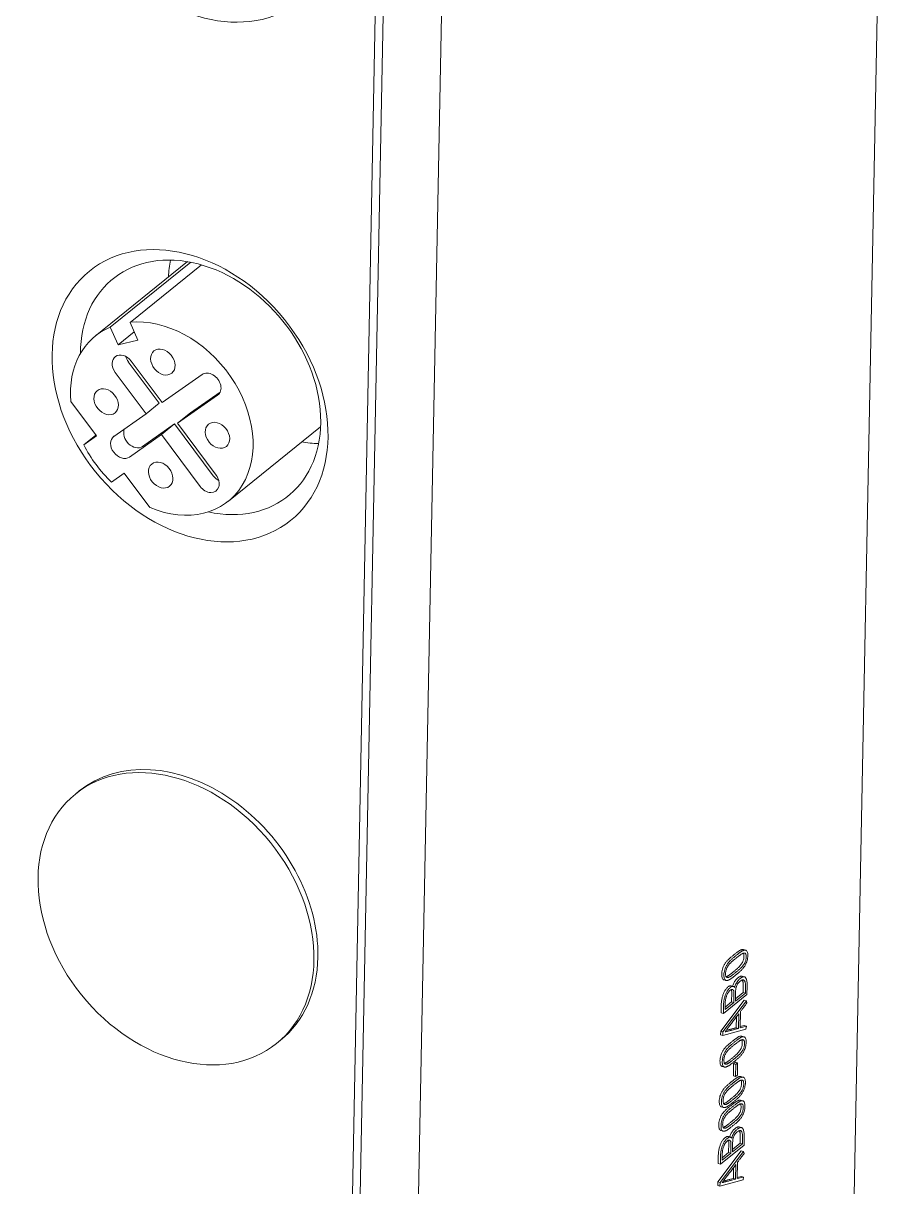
# Model space of a CAD drawing. Header units: inches. Extents: x 9220 to 92460, y -39241 to 4813.
# Drawn here: x 74502.29 to 74537.85, y -32958.89 to -32911.36 of the extents above; entities that cross this region are included whole.
import ezdxf

# ---------------------------------------------------------------- set-up
doc = ezdxf.new("R2010")
doc.units = ezdxf.units.IN
doc.header["$MEASUREMENT"] = 0

# ---------------------------------------------------------------- blocks, each defined once
blk = doc.blocks.new('A$C24EF5112')
at = {"color": 0, "linetype": 'Continuous', "lineweight": 0, "extrusion": (1.17636e-17, 0.017452, 0.999848)}
for p, q in [((-92.04, 20.25), (-85.83, 339.69)), ((-132.43, 284.98), (-136.67, 66.76)), ((-139.82, 259.83), (-142.98, 96.92)), ((-142.17, 96.68), (-139, 259.59)), ((-169.25, 217.33), (-159.61, 225.11)), ((-167.69, 218.26), (-159.27, 225.05)), ((-165.62, 218.77), (-158.17, 224.78)), ((-166.86, 216.41), (-167.69, 218.26)), ((-166.86, 216.41), (-165.18, 217.77)), ((-165.62, 218.77), (-164.8, 216.92)), ((-164.8, 216.92), (-166.86, 216.41)), ((-162.57, 210.32), (-165.8, 214.65)), ((-162.27, 210.39), (-165.49, 214.71)), ((-167.17, 213.54), (-163.95, 209.21)), ((-158.08, 213.32), (-162.27, 210.39)), ((-171.8, 210.51), (-169.12, 206.91)), ((-163.95, 209.21), (-162.57, 210.32)), ((-160.66, 208.22), (-156.47, 211.16)), ((-156.2, 211.49), (-159.29, 209.33)), ((-163.95, 209.21), (-167.3, 206.86)), ((-160.66, 208.22), (-159.29, 209.33)), ((-160.96, 208.15), (-164.32, 205.8)), ((-162.34, 207.05), (-160.96, 208.15)), ((-156.94, 202.74), (-160.96, 208.15)), ((-156.63, 202.81), (-160.66, 208.22)), ((-155.35, 200.1), (-145.71, 207.87)), ((-170.46, 205.97), (-169.18, 206.99)), ((-169.12, 206.91), (-170.46, 205.97)), ((-165.69, 204.7), (-162.34, 207.05)), ((-162.34, 207.05), (-158.31, 201.63)), ((-167.56, 202.07), (-166.22, 203.01)), ((-166.22, 203.01), (-163.54, 199.41)), ((-171.33, 169.49), (-170.92, 169.82)), ((-101.53, 153.25), (-101.3, 153.18)), ((-102.51, 152.71), (-102.55, 152.68)), ((-102.33, 152.33), (-102.29, 152.36)), ((-102.28, 152.64), (-102.32, 152.61)), ((-102.55, 150.95), (-102.59, 150.92)), ((-102.32, 150.88), (-102.35, 150.85)), ((-103.58, 150.09), (-103.35, 150.02)), ((-102.36, 150.56), (-102.32, 150.59)), ((-101.67, 150.46), (-101.43, 150.39)), ((-103.63, 146.56), (-101.17, 148.55)), ((-102.81, 149.45), (-102.58, 149.38)), ((-102.76, 148.75), (-102.78, 147.78)), ((-102.53, 148.68), (-102.55, 147.71)), ((-102.38, 147.85), (-102.36, 148.82)), ((-101.33, 148.69), (-102.38, 147.85)), ((-101.57, 148.76), (-102.37, 148.11)), ((-101.55, 149.35), (-101.57, 148.76)), ((-101.57, 148.76), (-101.33, 148.69)), ((-101.32, 149.28), (-101.33, 148.69)), ((-101.17, 148.55), (-101.15, 149.42)), ((-101.45, 147.96), (-103.91, 144.7)), ((-103.85, 147.51), (-103.87, 146.63)), ((-101.22, 147.89), (-103.68, 144.63)), ((-103.62, 147.44), (-103.63, 146.56)), ((-102.78, 147.78), (-103.45, 147.24)), ((-102.55, 147.71), (-103.45, 146.98)), ((-103.45, 146.98), (-103.44, 147.58)), ((-102.78, 147.78), (-102.55, 147.71)), ((-101.45, 147.96), (-101.22, 147.89)), ((-101.17, 147.66), (-101.22, 147.89)), ((-103.87, 146.63), (-103.63, 146.56)), ((-102.26, 146.22), (-102.28, 145.08)), ((-102.02, 146.53), (-102.05, 145.01)), ((-101.88, 145.06), (-101.84, 146.77)), ((-103.91, 144.7), (-103.92, 144.35)), ((-103.91, 144.7), (-103.68, 144.63)), ((-103.69, 144.28), (-101.28, 144.92)), ((-102.28, 145.08), (-102.05, 145.01)), ((-101.22, 145.23), (-101.88, 145.06)), ((-101.45, 145.3), (-101.87, 145.19)), ((-101.45, 145.3), (-101.22, 145.23)), ((-101.28, 144.92), (-101.22, 145.23)), ((-150.31, 143.43), (-149.9, 143.76)), ((-103.92, 144.35), (-103.69, 144.28)), ((-103.68, 144.63), (-103.69, 144.28)), ((-102.69, 143.66), (-102.73, 143.63)), ((-102.46, 143.59), (-102.5, 143.56)), ((-101.71, 144.2), (-101.47, 144.13)), ((-102.5, 143.28), (-102.46, 143.31)), ((-103.76, 141.04), (-103.53, 140.97)), ((-102.72, 141.9), (-102.76, 141.87)), ((-102.56, 141.32), (-102.58, 140.06)), ((-102.38, 141.47), (-102.56, 141.32)), ((-102.56, 141.32), (-102.32, 141.25)), ((-102.54, 141.52), (-102.5, 141.55)), ((-102.49, 141.83), (-102.53, 141.8)), ((-102.38, 141.47), (-102.15, 141.4)), ((-102.32, 141.25), (-102.35, 139.99)), ((-102.15, 141.4), (-102.32, 141.25)), ((-102.17, 140.13), (-102.15, 141.4)), ((-102.58, 140.06), (-102.35, 139.99)), ((-102.35, 139.99), (-102.17, 140.13)), ((-101.79, 139.98), (-101.56, 139.91)), ((-102.77, 139.44), (-102.81, 139.41)), ((-102.54, 139.37), (-102.58, 139.34)), ((-102.58, 139.06), (-102.55, 139.09)), ((-102.81, 137.68), (-102.84, 137.65)), ((-102.57, 137.61), (-102.61, 137.58)), ((-101.84, 137.5), (-101.6, 137.43)), ((-103.84, 136.82), (-103.61, 136.75)), ((-102.82, 136.96), (-102.86, 136.93)), ((-102.59, 136.89), (-102.63, 136.86)), ((-102.63, 136.58), (-102.59, 136.61)), ((-102.62, 137.29), (-102.58, 137.32)), ((-102.85, 135.2), (-102.89, 135.17)), ((-102.62, 135.13), (-102.66, 135.1)), ((-103.89, 134.34), (-103.66, 134.27)), ((-103.11, 133.71), (-102.88, 133.64)), ((-102.67, 134.82), (-102.63, 134.85)), ((-101.97, 134.71), (-101.74, 134.64)), ((-103.94, 130.81), (-101.47, 132.8)), ((-103.07, 133), (-103.09, 132.03)), ((-102.84, 132.93), (-102.86, 131.96)), ((-102.68, 132.1), (-102.67, 133.07)), ((-101.87, 133.01), (-102.68, 132.36)), ((-101.64, 132.94), (-102.68, 132.1)), ((-101.86, 133.6), (-101.87, 133.01)), ((-101.87, 133.01), (-101.64, 132.94)), ((-101.63, 133.53), (-101.64, 132.94)), ((-101.47, 132.8), (-101.46, 133.67)), ((-101.76, 132.21), (-104.22, 128.96)), ((-104.16, 131.77), (-104.17, 130.88)), ((-101.52, 132.14), (-103.98, 128.89)), ((-103.92, 131.7), (-103.94, 130.81)), ((-103.09, 132.03), (-103.76, 131.5)), ((-102.86, 131.96), (-103.76, 131.23)), ((-103.76, 131.23), (-103.75, 131.84)), ((-103.09, 132.03), (-102.86, 131.96)), ((-101.76, 132.21), (-101.52, 132.14)), ((-101.47, 131.92), (-101.52, 132.14)), ((-104.17, 130.88), (-103.94, 130.81)), ((-102.57, 130.47), (-102.59, 129.33)), ((-102.33, 130.79), (-102.36, 129.26)), ((-102.18, 129.31), (-102.15, 131.02)), ((-104.22, 128.96), (-103.98, 128.89)), ((-104.22, 128.96), (-104.22, 128.6)), ((-103.99, 128.53), (-101.58, 129.17)), ((-103.98, 128.89), (-103.99, 128.53)), ((-102.59, 129.33), (-102.36, 129.26)), ((-101.75, 129.55), (-102.18, 129.44)), ((-101.52, 129.48), (-102.18, 129.31)), ((-101.75, 129.55), (-101.52, 129.48)), ((-101.58, 129.17), (-101.52, 129.48)), ((-104.22, 128.6), (-103.99, 128.53))]:
    blk.add_line(p, q, dxfattribs=at)
at = {"color": 0, "linetype": 'Continuous', "lineweight": 0}
for centre, major_axis in [((-158.3, 265.4), (-10.51, 13.03)), ((-159.35, 211.1), (-10.51, 13.03)), ((-162.19, 214.62), (0.93, -1.16)), ((-168.12, 210.47), (0.93, -1.16)), ((-156.49, 206.97), (0.93, -1.16)), ((-162.42, 202.81), (0.93, -1.16)), ((-160.82, 156.46), (10.51, -13.03))]:
    blk.add_ellipse(centre, major_axis=major_axis, ratio=0.75727, dxfattribs=at)
for centre, major_axis, start_param, end_param in [((-158.25, 211.98), (9.15, -11.35), 5.528599, 10.179365), ((-149.06, 219.4), (9.15, -11.35), 3.706161, 3.850177), ((-162.3, 208.72), (6.95, -8.62), 5.336607, 8.96341), ((-162.3, 208.72), (6.95, -8.62), 2.924736, 3.985906), ((-166.33, 214.13), (0.85, -1.05), 1.519664, 4.661256), ((-164.96, 215.23), (0.85, -1.05), 4.181667, 4.661256), ((-157.28, 212.24), (0.85, -1.05), 6.232052, 9.373645), ((-166.49, 205.78), (0.85, -1.05), 3.09046, 6.232052), ((-165.12, 206.89), (0.85, -1.05), 3.513512, 6.232052), ((-162.3, 208.72), (6.95, -8.62), 4.439942, 4.882571), ((-149.06, 219.4), (9.15, -11.35), 5.574601, 5.718617), ((-157.47, 202.22), (0.85, -1.05), 4.661256, 7.802849), ((-156.1, 203.33), (0.85, -1.05), 4.661256, 5.243111), ((-160.41, 156.79), (10.51, -13.03), 0.734265, 3.141593), ((-160.41, 156.79), (10.51, -13.03), 0, 0.734265)]:
    blk.add_ellipse(centre, major_axis=major_axis, ratio=0.75727, start_param=start_param, end_param=end_param, dxfattribs=at)
for points, knots in [([(-101.53, 153.25), (-101.54, 153.25), (-101.58, 153.26), (-101.64, 153.26), (-101.71, 153.24), (-101.8, 153.21), (-101.89, 153.17), (-101.98, 153.12), (-102.08, 153.05), (-102.18, 152.97), (-102.29, 152.89), (-102.4, 152.8), (-102.48, 152.74), (-102.51, 152.71)], [0.6716285, 0.6716285, 0.6716285, 0.6716285, 0.6854494, 0.7113471, 0.7381463, 0.7660871, 0.795331, 0.8259247, 0.8578579, 0.8911913, 0.9259832, 0.9622522, 1, 1, 1, 1]), ([(-102.32, 150.59), (-102.28, 150.63), (-102.21, 150.69), (-102.09, 150.78), (-101.99, 150.87), (-101.88, 150.96), (-101.79, 151.05), (-101.69, 151.15), (-101.6, 151.25), (-101.52, 151.35), (-101.44, 151.46), (-101.36, 151.58), (-101.3, 151.7), (-101.22, 151.87), (-101.14, 152.09), (-101.09, 152.35), (-101.07, 152.61), (-101.08, 152.85), (-101.12, 153.03), (-101.2, 153.13), (-101.27, 153.17), (-101.33, 153.19), (-101.4, 153.19), (-101.48, 153.17), (-101.57, 153.14), (-101.65, 153.1), (-101.75, 153.05), (-101.85, 152.98), (-101.95, 152.9), (-102.06, 152.82), (-102.17, 152.73), (-102.24, 152.67), (-102.28, 152.64)], [0, 0, 0, 0, 0.037748, 0.074017, 0.108809, 0.142142, 0.174075, 0.204669, 0.233902, 0.261799, 0.288504, 0.314328, 0.339814, 0.365441, 0.408564, 0.452401, 0.500598, 0.548218, 0.591733, 0.634765, 0.660057, 0.685449, 0.711347, 0.738146, 0.766087, 0.795331, 0.825925, 0.857858, 0.891191, 0.925983, 0.962252, 1, 1, 1, 1]), ([(-102.55, 152.68), (-102.59, 152.65), (-102.67, 152.58), (-102.78, 152.49), (-102.89, 152.4), (-102.99, 152.31), (-103.09, 152.22), (-103.19, 152.13), (-103.28, 152.03), (-103.36, 151.92), (-103.44, 151.82), (-103.51, 151.7), (-103.58, 151.57), (-103.66, 151.41), (-103.74, 151.19), (-103.79, 150.92), (-103.81, 150.66), (-103.8, 150.42), (-103.75, 150.23), (-103.68, 150.14), (-103.62, 150.1), (-103.59, 150.09), (-103.58, 150.09)], [0, 0, 0, 0, 0.0376658, 0.0739812, 0.108948, 0.1424594, 0.1744413, 0.2049445, 0.2340153, 0.2617635, 0.2883481, 0.3140259, 0.3392297, 0.3643886, 0.4077973, 0.4517899, 0.4999182, 0.5480465, 0.592039, 0.6354478, 0.6606067, 0.6710363, 0.6710363, 0.6710363, 0.6710363]), ([(-102.32, 152.61), (-102.36, 152.58), (-102.44, 152.51), (-102.55, 152.42), (-102.66, 152.33), (-102.76, 152.24), (-102.86, 152.15), (-102.95, 152.06), (-103.04, 151.96), (-103.13, 151.85), (-103.21, 151.75), (-103.28, 151.63), (-103.35, 151.5), (-103.43, 151.34), (-103.5, 151.12), (-103.56, 150.85), (-103.58, 150.59), (-103.57, 150.35), (-103.52, 150.16), (-103.45, 150.07), (-103.38, 150.02), (-103.31, 150), (-103.24, 150.01), (-103.16, 150.02), (-103.08, 150.05), (-102.99, 150.1), (-102.9, 150.15), (-102.8, 150.22), (-102.7, 150.3), (-102.59, 150.38), (-102.47, 150.47), (-102.4, 150.53), (-102.36, 150.56)], [0, 0, 0, 0, 0.037666, 0.073981, 0.108948, 0.142459, 0.174441, 0.204944, 0.234015, 0.261764, 0.288348, 0.314026, 0.33923, 0.364389, 0.407797, 0.45179, 0.499918, 0.548047, 0.592039, 0.635448, 0.660607, 0.685811, 0.711488, 0.738091, 0.765882, 0.795004, 0.825543, 0.857538, 0.891052, 0.926019, 0.962334, 1, 1, 1, 1]), ([(-102.35, 150.85), (-102.39, 150.82), (-102.46, 150.76), (-102.56, 150.68), (-102.66, 150.6), (-102.75, 150.53), (-102.84, 150.47), (-102.93, 150.42), (-103.01, 150.37), (-103.08, 150.34), (-103.15, 150.32), (-103.21, 150.32), (-103.26, 150.33), (-103.32, 150.36), (-103.37, 150.43), (-103.4, 150.56), (-103.4, 150.73), (-103.39, 150.92), (-103.35, 151.1), (-103.3, 151.26), (-103.24, 151.38), (-103.18, 151.48), (-103.12, 151.57), (-103.05, 151.66), (-102.98, 151.75), (-102.9, 151.83), (-102.82, 151.92), (-102.73, 152), (-102.63, 152.08), (-102.53, 152.16), (-102.43, 152.25), (-102.36, 152.3), (-102.33, 152.33)], [0, 0, 0, 0, 0.04182, 0.081863, 0.12013, 0.156635, 0.191412, 0.224497, 0.255684, 0.28484, 0.312123, 0.337913, 0.362787, 0.387233, 0.421783, 0.458422, 0.500186, 0.541394, 0.578033, 0.613022, 0.637077, 0.661845, 0.687717, 0.715104, 0.744306, 0.775503, 0.808588, 0.843365, 0.87987, 0.918137, 0.95818, 1, 1, 1, 1]), ([(-101.53, 152.86), (-101.53, 152.85), (-101.5, 152.81), (-101.48, 152.71), (-101.48, 152.54), (-101.49, 152.36), (-101.52, 152.18), (-101.58, 152.03), (-101.63, 151.9), (-101.69, 151.8), (-101.76, 151.71), (-101.83, 151.62), (-101.9, 151.53), (-101.98, 151.44), (-102.07, 151.36), (-102.15, 151.27), (-102.25, 151.19), (-102.35, 151.11), (-102.45, 151.03), (-102.51, 150.97), (-102.55, 150.95)], [0.4103172, 0.4103172, 0.4103172, 0.4103172, 0.4232505, 0.4590963, 0.4996227, 0.5408452, 0.5770848, 0.6112073, 0.6358688, 0.6612291, 0.6878115, 0.7159391, 0.745696, 0.7772111, 0.8104675, 0.845402, 0.8820591, 0.920185, 0.9594979, 1, 1, 1, 1]), ([(-102.29, 152.36), (-102.25, 152.39), (-102.18, 152.44), (-102.08, 152.52), (-101.99, 152.6), (-101.89, 152.67), (-101.8, 152.73), (-101.72, 152.78), (-101.64, 152.82), (-101.57, 152.85), (-101.5, 152.87), (-101.44, 152.88), (-101.38, 152.87), (-101.33, 152.84), (-101.28, 152.77), (-101.25, 152.64), (-101.24, 152.47), (-101.26, 152.29), (-101.29, 152.11), (-101.34, 151.96), (-101.4, 151.83), (-101.46, 151.73), (-101.52, 151.64), (-101.59, 151.55), (-101.67, 151.46), (-101.75, 151.37), (-101.83, 151.29), (-101.92, 151.2), (-102.02, 151.12), (-102.11, 151.04), (-102.21, 150.96), (-102.28, 150.9), (-102.32, 150.88)], [0, 0, 0, 0, 0.040502, 0.079815, 0.117941, 0.154598, 0.189533, 0.222789, 0.254315, 0.284119, 0.312348, 0.339066, 0.364533, 0.389239, 0.423251, 0.459096, 0.499623, 0.540845, 0.577085, 0.611207, 0.635869, 0.661229, 0.687811, 0.715939, 0.745696, 0.777211, 0.810467, 0.845402, 0.882059, 0.920185, 0.959498, 1, 1, 1, 1]), ([(-102.59, 150.92), (-102.62, 150.89), (-102.69, 150.83), (-102.8, 150.75), (-102.89, 150.67), (-102.99, 150.6), (-103.08, 150.54), (-103.16, 150.49), (-103.24, 150.44), (-103.3, 150.42), (-103.33, 150.41), (-103.34, 150.4)], [0, 0, 0, 0, 0.0418201, 0.0818625, 0.1201296, 0.1566348, 0.1914125, 0.2244971, 0.2556841, 0.28484, 0.2975123, 0.2975123, 0.2975123, 0.2975123]), ([(-101.67, 150.46), (-101.67, 150.46), (-101.7, 150.47), (-101.76, 150.47), (-101.84, 150.45), (-101.93, 150.41), (-102.02, 150.36), (-102.16, 150.25), (-102.34, 150.07), (-102.54, 149.76), (-102.64, 149.52), (-102.67, 149.41)], [0.4184564, 0.4184564, 0.4184564, 0.4184564, 0.4260502, 0.4728208, 0.5197833, 0.5664779, 0.6117964, 0.656022, 0.7867966, 0.8960628, 0.98541, 0.98541, 0.98541, 0.98541]), ([(-101.15, 149.42), (-101.15, 149.51), (-101.15, 149.68), (-101.17, 149.9), (-101.2, 150.07), (-101.25, 150.2), (-101.3, 150.3), (-101.37, 150.36), (-101.44, 150.4), (-101.52, 150.4), (-101.61, 150.38), (-101.7, 150.34), (-101.78, 150.29), (-101.93, 150.18), (-102.11, 150), (-102.32, 149.67), (-102.42, 149.42), (-102.45, 149.29)], [0, 0, 0, 0, 0.082516, 0.154972, 0.218646, 0.27594, 0.328736, 0.378342, 0.42605, 0.472821, 0.519783, 0.566478, 0.611796, 0.656022, 0.786797, 0.896063, 1, 1, 1, 1]), ([(-102.36, 148.82), (-102.36, 148.9), (-102.35, 149.05), (-102.31, 149.27), (-102.24, 149.48), (-102.14, 149.66), (-102.02, 149.82), (-101.89, 149.94), (-101.76, 150.02), (-101.66, 150.07), (-101.57, 150.08), (-101.5, 150.06), (-101.44, 150.02), (-101.4, 149.95), (-101.37, 149.86), (-101.34, 149.76), (-101.33, 149.65), (-101.32, 149.52), (-101.32, 149.4), (-101.32, 149.32), (-101.32, 149.28)], [0, 0, 0, 0, 0.079021, 0.145684, 0.205285, 0.266612, 0.337786, 0.423069, 0.491887, 0.551948, 0.604885, 0.65319, 0.698577, 0.74242, 0.785676, 0.828771, 0.872518, 0.916225, 0.958684, 1, 1, 1, 1]), ([(-101.67, 150.07), (-101.65, 150.05), (-101.63, 150.01), (-101.6, 149.93), (-101.58, 149.83), (-101.56, 149.72), (-101.56, 149.59), (-101.55, 149.47), (-101.55, 149.39), (-101.55, 149.35)], [0.7102869, 0.7102869, 0.7102869, 0.7102869, 0.7424199, 0.7856755, 0.8287714, 0.8725181, 0.9162245, 0.9586837, 1, 1, 1, 1]), ([(-102.81, 149.45), (-102.83, 149.46), (-102.88, 149.47), (-102.96, 149.45), (-103.06, 149.41), (-103.15, 149.34), (-103.25, 149.25), (-103.34, 149.14), (-103.43, 149.02), (-103.51, 148.89), (-103.58, 148.74), (-103.65, 148.59), (-103.7, 148.42), (-103.75, 148.25), (-103.79, 148.07), (-103.82, 147.88), (-103.84, 147.7), (-103.85, 147.57), (-103.85, 147.51)], [0.1064458, 0.1064458, 0.1064458, 0.1064458, 0.153727, 0.208333, 0.2659719, 0.3278651, 0.3853066, 0.4405309, 0.494632, 0.5477134, 0.5997854, 0.6519251, 0.7048812, 0.759302, 0.8160691, 0.8750122, 0.9360454, 1, 1, 1, 1]), ([(-102.45, 149.29), (-102.47, 149.31), (-102.5, 149.35), (-102.57, 149.39), (-102.64, 149.4), (-102.73, 149.38), (-102.82, 149.34), (-102.92, 149.27), (-103.02, 149.18), (-103.11, 149.07), (-103.2, 148.95), (-103.28, 148.82), (-103.35, 148.67), (-103.41, 148.52), (-103.47, 148.35), (-103.52, 148.18), (-103.56, 148), (-103.59, 147.81), (-103.61, 147.63), (-103.62, 147.5), (-103.62, 147.44)], [0, 0, 0, 0, 0.050526, 0.101343, 0.153727, 0.208333, 0.265972, 0.327865, 0.385307, 0.440531, 0.494632, 0.547713, 0.599785, 0.651925, 0.704881, 0.759302, 0.816069, 0.875012, 0.936045, 1, 1, 1, 1]), ([(-103.44, 147.58), (-103.44, 147.63), (-103.44, 147.73), (-103.42, 147.87), (-103.4, 148.02), (-103.37, 148.15), (-103.34, 148.29), (-103.29, 148.42), (-103.25, 148.54), (-103.19, 148.65), (-103.13, 148.75), (-103.07, 148.84), (-103, 148.92), (-102.91, 149), (-102.82, 149.06), (-102.71, 149.09), (-102.63, 149.06), (-102.57, 148.98), (-102.53, 148.85), (-102.53, 148.74), (-102.53, 148.68)], [0, 0, 0, 0, 0.056565, 0.110289, 0.161812, 0.211215, 0.25855, 0.304563, 0.349536, 0.393858, 0.438503, 0.483772, 0.530023, 0.578237, 0.659063, 0.73069, 0.797566, 0.862272, 0.92787, 1, 1, 1, 1]), ([(-102.81, 149.06), (-102.81, 149.05), (-102.79, 149.02), (-102.77, 148.92), (-102.76, 148.81), (-102.76, 148.75)], [0.8553926, 0.8553926, 0.8553926, 0.8553926, 0.8622716, 0.9278699, 1, 1, 1, 1]), ([(-101.84, 146.77), (-101.78, 146.85), (-101.69, 146.96), (-101.58, 147.12), (-101.5, 147.22), (-101.43, 147.31), (-101.36, 147.4), (-101.28, 147.52), (-101.21, 147.61), (-101.17, 147.66)], [0, 0, 0, 0, 0.270291, 0.393823, 0.508428, 0.612916, 0.707289, 0.810975, 1, 1, 1, 1]), ([(-103.46, 144.63), (-103.45, 144.65), (-103.42, 144.7), (-103.35, 144.78), (-103.27, 144.89), (-103.17, 145.02), (-103.05, 145.18), (-102.92, 145.35), (-102.78, 145.53), (-102.64, 145.72), (-102.48, 145.92), (-102.28, 146.2), (-102.12, 146.4), (-102.02, 146.53)], [0, 0, 0, 0, 0.027334, 0.070869, 0.130605, 0.202729, 0.283422, 0.372687, 0.468921, 0.57052, 0.677485, 0.786419, 1, 1, 1, 1]), ([(-102.05, 145.01), (-102.1, 145), (-102.2, 144.97), (-102.35, 144.93), (-102.5, 144.89), (-102.65, 144.85), (-102.8, 144.81), (-102.93, 144.78), (-103.06, 144.74), (-103.17, 144.71), (-103.27, 144.69), (-103.37, 144.66), (-103.43, 144.64), (-103.46, 144.63)], [0, 0, 0, 0, 0.106125, 0.213605, 0.32244, 0.429314, 0.530911, 0.627231, 0.716603, 0.797358, 0.869496, 0.929217, 1, 1, 1, 1]), ([(-102.28, 145.08), (-102.33, 145.07), (-102.43, 145.04), (-102.58, 145), (-102.74, 144.96), (-102.89, 144.92), (-103.03, 144.88), (-103.17, 144.85), (-103.27, 144.82), (-103.32, 144.81), (-103.34, 144.8)], [0, 0, 0, 0, 0.1061247, 0.2136047, 0.3224401, 0.4293143, 0.530911, 0.6272307, 0.7166029, 0.7453409, 0.7453409, 0.7453409, 0.7453409]), ([(-102.73, 143.63), (-102.77, 143.6), (-102.84, 143.54), (-102.96, 143.44), (-103.06, 143.35), (-103.17, 143.26), (-103.27, 143.17), (-103.36, 143.08), (-103.45, 142.98), (-103.54, 142.88), (-103.61, 142.77), (-103.69, 142.65), (-103.76, 142.53), (-103.83, 142.36), (-103.91, 142.14), (-103.97, 141.87), (-103.99, 141.61), (-103.98, 141.37), (-103.93, 141.19), (-103.86, 141.09), (-103.8, 141.05), (-103.77, 141.04), (-103.76, 141.04)], [0, 0, 0, 0, 0.0376658, 0.0739812, 0.108948, 0.1424594, 0.1744413, 0.2049445, 0.2340153, 0.2617635, 0.2883481, 0.3140259, 0.3392297, 0.3643886, 0.4077973, 0.4517899, 0.4999182, 0.5480465, 0.592039, 0.6354478, 0.6606067, 0.6710363, 0.6710363, 0.6710363, 0.6710363]), ([(-102.5, 143.56), (-102.53, 143.53), (-102.61, 143.47), (-102.72, 143.37), (-102.83, 143.28), (-102.94, 143.19), (-103.03, 143.1), (-103.13, 143.01), (-103.22, 142.91), (-103.3, 142.81), (-103.38, 142.7), (-103.46, 142.58), (-103.52, 142.46), (-103.6, 142.29), (-103.68, 142.07), (-103.73, 141.8), (-103.75, 141.54), (-103.74, 141.3), (-103.7, 141.12), (-103.63, 141.02), (-103.55, 140.97), (-103.49, 140.96), (-103.42, 140.96), (-103.34, 140.98), (-103.26, 141.01), (-103.17, 141.05), (-103.07, 141.11), (-102.97, 141.17), (-102.87, 141.25), (-102.76, 141.33), (-102.65, 141.42), (-102.57, 141.48), (-102.54, 141.52)], [0, 0, 0, 0, 0.037666, 0.073981, 0.108948, 0.142459, 0.174441, 0.204944, 0.234015, 0.261764, 0.288348, 0.314026, 0.33923, 0.364389, 0.407797, 0.45179, 0.499918, 0.548047, 0.592039, 0.635448, 0.660607, 0.685811, 0.711488, 0.738091, 0.765882, 0.795004, 0.825543, 0.857538, 0.891052, 0.926019, 0.962334, 1, 1, 1, 1]), ([(-101.71, 143.82), (-101.7, 143.81), (-101.68, 143.76), (-101.66, 143.66), (-101.65, 143.49), (-101.66, 143.31), (-101.7, 143.13), (-101.75, 142.98), (-101.81, 142.86), (-101.87, 142.75), (-101.93, 142.66), (-102, 142.57), (-102.08, 142.48), (-102.16, 142.39), (-102.24, 142.31), (-102.33, 142.23), (-102.42, 142.15), (-102.52, 142.06), (-102.62, 141.98), (-102.69, 141.93), (-102.72, 141.9)], [0.4103172, 0.4103172, 0.4103172, 0.4103172, 0.4232505, 0.4590963, 0.4996227, 0.5408452, 0.5770848, 0.6112073, 0.6358688, 0.6612291, 0.6878115, 0.7159391, 0.745696, 0.7772111, 0.8104675, 0.845402, 0.8820591, 0.920185, 0.9594979, 1, 1, 1, 1]), ([(-101.71, 144.2), (-101.72, 144.21), (-101.75, 144.21), (-101.81, 144.21), (-101.89, 144.2), (-101.97, 144.17), (-102.06, 144.12), (-102.16, 144.07), (-102.25, 144), (-102.36, 143.93), (-102.46, 143.84), (-102.58, 143.75), (-102.65, 143.69), (-102.69, 143.66)], [0.6716285, 0.6716285, 0.6716285, 0.6716285, 0.6854494, 0.7113471, 0.7381463, 0.7660871, 0.795331, 0.8259247, 0.8578579, 0.8911913, 0.9259832, 0.9622522, 1, 1, 1, 1]), ([(-102.5, 141.55), (-102.46, 141.58), (-102.38, 141.64), (-102.27, 141.73), (-102.16, 141.82), (-102.06, 141.91), (-101.96, 142), (-101.87, 142.1), (-101.78, 142.2), (-101.69, 142.3), (-101.61, 142.41), (-101.54, 142.53), (-101.47, 142.65), (-101.4, 142.82), (-101.32, 143.04), (-101.26, 143.31), (-101.24, 143.57), (-101.25, 143.8), (-101.3, 143.99), (-101.37, 144.08), (-101.44, 144.12), (-101.51, 144.14), (-101.58, 144.14), (-101.66, 144.13), (-101.74, 144.1), (-101.83, 144.05), (-101.92, 144), (-102.02, 143.93), (-102.12, 143.86), (-102.23, 143.77), (-102.34, 143.68), (-102.42, 143.62), (-102.46, 143.59)], [0, 0, 0, 0, 0.037748, 0.074017, 0.108809, 0.142142, 0.174075, 0.204669, 0.233902, 0.261799, 0.288504, 0.314328, 0.339814, 0.365441, 0.408564, 0.452401, 0.500598, 0.548218, 0.591733, 0.634765, 0.660057, 0.685449, 0.711347, 0.738146, 0.766087, 0.795331, 0.825925, 0.857858, 0.891191, 0.925983, 0.962252, 1, 1, 1, 1]), ([(-102.46, 143.31), (-102.43, 143.34), (-102.36, 143.4), (-102.26, 143.47), (-102.16, 143.55), (-102.07, 143.62), (-101.98, 143.68), (-101.9, 143.73), (-101.82, 143.78), (-101.74, 143.81), (-101.67, 143.83), (-101.61, 143.83), (-101.56, 143.82), (-101.5, 143.79), (-101.45, 143.72), (-101.42, 143.59), (-101.42, 143.42), (-101.43, 143.24), (-101.47, 143.06), (-101.52, 142.91), (-101.58, 142.79), (-101.63, 142.68), (-101.7, 142.59), (-101.77, 142.5), (-101.84, 142.41), (-101.92, 142.32), (-102.01, 142.24), (-102.1, 142.16), (-102.19, 142.08), (-102.29, 141.99), (-102.39, 141.91), (-102.46, 141.86), (-102.49, 141.83)], [0, 0, 0, 0, 0.040502, 0.079815, 0.117941, 0.154598, 0.189533, 0.222789, 0.254315, 0.284119, 0.312348, 0.339066, 0.364533, 0.389239, 0.423251, 0.459096, 0.499623, 0.540845, 0.577085, 0.611207, 0.635869, 0.661229, 0.687811, 0.715939, 0.745696, 0.777211, 0.810467, 0.845402, 0.882059, 0.920185, 0.959498, 1, 1, 1, 1]), ([(-102.53, 141.8), (-102.57, 141.77), (-102.64, 141.71), (-102.74, 141.63), (-102.84, 141.56), (-102.93, 141.49), (-103.02, 141.42), (-103.1, 141.37), (-103.18, 141.33), (-103.25, 141.29), (-103.32, 141.27), (-103.38, 141.27), (-103.44, 141.28), (-103.49, 141.31), (-103.54, 141.38), (-103.57, 141.51), (-103.58, 141.68), (-103.57, 141.87), (-103.53, 142.05), (-103.48, 142.21), (-103.42, 142.33), (-103.36, 142.43), (-103.3, 142.52), (-103.23, 142.61), (-103.16, 142.7), (-103.08, 142.79), (-102.99, 142.87), (-102.9, 142.95), (-102.81, 143.03), (-102.71, 143.11), (-102.61, 143.2), (-102.54, 143.25), (-102.5, 143.28)], [0, 0, 0, 0, 0.04182, 0.081863, 0.12013, 0.156635, 0.191412, 0.224497, 0.255684, 0.28484, 0.312123, 0.337913, 0.362787, 0.387233, 0.421783, 0.458422, 0.500186, 0.541394, 0.578033, 0.613022, 0.637077, 0.661845, 0.687717, 0.715104, 0.744306, 0.775503, 0.808588, 0.843365, 0.87987, 0.918137, 0.95818, 1, 1, 1, 1]), ([(-102.76, 141.87), (-102.8, 141.84), (-102.87, 141.78), (-102.97, 141.7), (-103.07, 141.63), (-103.16, 141.56), (-103.25, 141.49), (-103.34, 141.44), (-103.41, 141.4), (-103.48, 141.37), (-103.51, 141.36), (-103.52, 141.35)], [0, 0, 0, 0, 0.0418201, 0.0818625, 0.1201296, 0.1566348, 0.1914125, 0.2244971, 0.2556841, 0.28484, 0.2975123, 0.2975123, 0.2975123, 0.2975123]), ([(-101.79, 139.98), (-101.8, 139.98), (-101.83, 139.99), (-101.9, 139.99), (-101.97, 139.97), (-102.06, 139.94), (-102.14, 139.9), (-102.24, 139.85), (-102.34, 139.78), (-102.44, 139.7), (-102.55, 139.62), (-102.66, 139.53), (-102.73, 139.47), (-102.77, 139.44)], [0.6716285, 0.6716285, 0.6716285, 0.6716285, 0.6854494, 0.7113471, 0.7381463, 0.7660871, 0.795331, 0.8259247, 0.8578579, 0.8911913, 0.9259832, 0.9622522, 1, 1, 1, 1]), ([(-102.58, 137.32), (-102.54, 137.36), (-102.46, 137.42), (-102.35, 137.51), (-102.25, 137.6), (-102.14, 137.69), (-102.04, 137.78), (-101.95, 137.88), (-101.86, 137.98), (-101.78, 138.08), (-101.7, 138.19), (-101.62, 138.31), (-101.55, 138.43), (-101.48, 138.6), (-101.4, 138.82), (-101.34, 139.08), (-101.32, 139.34), (-101.33, 139.58), (-101.38, 139.76), (-101.45, 139.86), (-101.53, 139.9), (-101.59, 139.92), (-101.66, 139.92), (-101.74, 139.9), (-101.82, 139.87), (-101.91, 139.83), (-102, 139.78), (-102.1, 139.71), (-102.21, 139.63), (-102.31, 139.55), (-102.42, 139.46), (-102.5, 139.4), (-102.54, 139.37)], [0, 0, 0, 0, 0.037748, 0.074017, 0.108809, 0.142142, 0.174075, 0.204669, 0.233902, 0.261799, 0.288504, 0.314328, 0.339814, 0.365441, 0.408564, 0.452401, 0.500598, 0.548218, 0.591733, 0.634765, 0.660057, 0.685449, 0.711347, 0.738146, 0.766087, 0.795331, 0.825925, 0.857858, 0.891191, 0.925983, 0.962252, 1, 1, 1, 1]), ([(-102.81, 139.41), (-102.85, 139.38), (-102.93, 139.31), (-103.04, 139.22), (-103.15, 139.13), (-103.25, 139.04), (-103.35, 138.95), (-103.44, 138.86), (-103.53, 138.76), (-103.62, 138.65), (-103.7, 138.55), (-103.77, 138.43), (-103.84, 138.3), (-103.92, 138.14), (-103.99, 137.92), (-104.05, 137.65), (-104.07, 137.39), (-104.06, 137.15), (-104.01, 136.96), (-103.94, 136.87), (-103.88, 136.83), (-103.85, 136.82), (-103.84, 136.82)], [0, 0, 0, 0, 0.0376658, 0.0739812, 0.108948, 0.1424594, 0.1744413, 0.2049445, 0.2340153, 0.2617635, 0.2883481, 0.3140259, 0.3392297, 0.3643886, 0.4077973, 0.4517899, 0.4999182, 0.5480465, 0.592039, 0.6354478, 0.6606067, 0.6710363, 0.6710363, 0.6710363, 0.6710363]), ([(-102.58, 139.34), (-102.62, 139.31), (-102.69, 139.24), (-102.81, 139.15), (-102.91, 139.06), (-103.02, 138.97), (-103.12, 138.88), (-103.21, 138.79), (-103.3, 138.69), (-103.38, 138.58), (-103.46, 138.48), (-103.54, 138.36), (-103.61, 138.23), (-103.68, 138.07), (-103.76, 137.85), (-103.82, 137.58), (-103.84, 137.32), (-103.83, 137.08), (-103.78, 136.89), (-103.71, 136.8), (-103.64, 136.75), (-103.57, 136.73), (-103.5, 136.74), (-103.42, 136.75), (-103.34, 136.78), (-103.25, 136.83), (-103.16, 136.88), (-103.06, 136.95), (-102.95, 137.03), (-102.85, 137.11), (-102.73, 137.2), (-102.66, 137.26), (-102.62, 137.29)], [0, 0, 0, 0, 0.037666, 0.073981, 0.108948, 0.142459, 0.174441, 0.204944, 0.234015, 0.261764, 0.288348, 0.314026, 0.33923, 0.364389, 0.407797, 0.45179, 0.499918, 0.548047, 0.592039, 0.635448, 0.660607, 0.685811, 0.711488, 0.738091, 0.765882, 0.795004, 0.825543, 0.857538, 0.891052, 0.926019, 0.962334, 1, 1, 1, 1]), ([(-102.61, 137.58), (-102.65, 137.55), (-102.72, 137.49), (-102.82, 137.41), (-102.92, 137.33), (-103.01, 137.26), (-103.1, 137.2), (-103.19, 137.15), (-103.26, 137.1), (-103.34, 137.07), (-103.4, 137.05), (-103.46, 137.05), (-103.52, 137.06), (-103.57, 137.09), (-103.62, 137.16), (-103.65, 137.29), (-103.66, 137.46), (-103.65, 137.65), (-103.61, 137.83), (-103.56, 137.99), (-103.5, 138.11), (-103.44, 138.21), (-103.38, 138.3), (-103.31, 138.39), (-103.24, 138.48), (-103.16, 138.56), (-103.07, 138.65), (-102.98, 138.73), (-102.89, 138.81), (-102.79, 138.89), (-102.69, 138.98), (-102.62, 139.03), (-102.58, 139.06)], [0, 0, 0, 0, 0.04182, 0.081863, 0.12013, 0.156635, 0.191412, 0.224497, 0.255684, 0.28484, 0.312123, 0.337913, 0.362787, 0.387233, 0.421783, 0.458422, 0.500186, 0.541394, 0.578033, 0.613022, 0.637077, 0.661845, 0.687717, 0.715104, 0.744306, 0.775503, 0.808588, 0.843365, 0.87987, 0.918137, 0.95818, 1, 1, 1, 1]), ([(-101.79, 139.59), (-101.78, 139.58), (-101.76, 139.54), (-101.74, 139.44), (-101.73, 139.27), (-101.75, 139.09), (-101.78, 138.91), (-101.83, 138.76), (-101.89, 138.63), (-101.95, 138.53), (-102.01, 138.44), (-102.08, 138.35), (-102.16, 138.26), (-102.24, 138.17), (-102.32, 138.09), (-102.41, 138), (-102.51, 137.92), (-102.6, 137.84), (-102.7, 137.76), (-102.77, 137.7), (-102.81, 137.68)], [0.4103172, 0.4103172, 0.4103172, 0.4103172, 0.4232505, 0.4590963, 0.4996227, 0.5408452, 0.5770848, 0.6112073, 0.6358688, 0.6612291, 0.6878115, 0.7159391, 0.745696, 0.7772111, 0.8104675, 0.845402, 0.8820591, 0.920185, 0.9594979, 1, 1, 1, 1]), ([(-102.55, 139.09), (-102.51, 139.12), (-102.44, 139.17), (-102.34, 139.25), (-102.25, 139.33), (-102.15, 139.4), (-102.06, 139.46), (-101.98, 139.51), (-101.9, 139.55), (-101.83, 139.58), (-101.76, 139.6), (-101.69, 139.61), (-101.64, 139.6), (-101.58, 139.57), (-101.54, 139.5), (-101.51, 139.37), (-101.5, 139.2), (-101.51, 139.02), (-101.55, 138.84), (-101.6, 138.69), (-101.66, 138.56), (-101.72, 138.46), (-101.78, 138.37), (-101.85, 138.28), (-101.93, 138.19), (-102.01, 138.1), (-102.09, 138.02), (-102.18, 137.93), (-102.27, 137.85), (-102.37, 137.77), (-102.47, 137.69), (-102.54, 137.63), (-102.57, 137.61)], [0, 0, 0, 0, 0.040502, 0.079815, 0.117941, 0.154598, 0.189533, 0.222789, 0.254315, 0.284119, 0.312348, 0.339066, 0.364533, 0.389239, 0.423251, 0.459096, 0.499623, 0.540845, 0.577085, 0.611207, 0.635869, 0.661229, 0.687811, 0.715939, 0.745696, 0.777211, 0.810467, 0.845402, 0.882059, 0.920185, 0.959498, 1, 1, 1, 1]), ([(-102.84, 137.65), (-102.88, 137.62), (-102.95, 137.56), (-103.05, 137.48), (-103.15, 137.4), (-103.24, 137.33), (-103.33, 137.27), (-103.42, 137.22), (-103.5, 137.17), (-103.56, 137.15), (-103.59, 137.14), (-103.6, 137.13)], [0, 0, 0, 0, 0.0418201, 0.0818625, 0.1201296, 0.1566348, 0.1914125, 0.2244971, 0.2556841, 0.28484, 0.2975123, 0.2975123, 0.2975123, 0.2975123]), ([(-101.84, 137.5), (-101.85, 137.51), (-101.88, 137.51), (-101.94, 137.51), (-102.02, 137.5), (-102.1, 137.47), (-102.19, 137.42), (-102.29, 137.37), (-102.38, 137.3), (-102.49, 137.23), (-102.59, 137.14), (-102.71, 137.05), (-102.78, 136.99), (-102.82, 136.96)], [0.6716285, 0.6716285, 0.6716285, 0.6716285, 0.6854494, 0.7113471, 0.7381463, 0.7660871, 0.795331, 0.8259247, 0.8578579, 0.8911913, 0.9259832, 0.9622522, 1, 1, 1, 1]), ([(-102.63, 134.85), (-102.59, 134.88), (-102.51, 134.94), (-102.4, 135.03), (-102.29, 135.12), (-102.19, 135.21), (-102.09, 135.3), (-102, 135.4), (-101.91, 135.5), (-101.82, 135.6), (-101.74, 135.71), (-101.67, 135.83), (-101.6, 135.96), (-101.53, 136.12), (-101.45, 136.34), (-101.39, 136.61), (-101.37, 136.87), (-101.38, 137.1), (-101.43, 137.29), (-101.5, 137.38), (-101.57, 137.43), (-101.64, 137.44), (-101.71, 137.44), (-101.79, 137.43), (-101.87, 137.4), (-101.96, 137.35), (-102.05, 137.3), (-102.15, 137.23), (-102.25, 137.16), (-102.36, 137.07), (-102.47, 136.98), (-102.55, 136.92), (-102.59, 136.89)], [0, 0, 0, 0, 0.037748, 0.074017, 0.108809, 0.142142, 0.174075, 0.204669, 0.233902, 0.261799, 0.288504, 0.314328, 0.339814, 0.365441, 0.408564, 0.452401, 0.500598, 0.548218, 0.591733, 0.634765, 0.660057, 0.685449, 0.711347, 0.738146, 0.766087, 0.795331, 0.825925, 0.857858, 0.891191, 0.925983, 0.962252, 1, 1, 1, 1]), ([(-102.86, 136.93), (-102.9, 136.9), (-102.97, 136.84), (-103.09, 136.75), (-103.19, 136.66), (-103.3, 136.57), (-103.4, 136.47), (-103.49, 136.38), (-103.58, 136.28), (-103.67, 136.18), (-103.74, 136.07), (-103.82, 135.95), (-103.89, 135.83), (-103.96, 135.66), (-104.04, 135.44), (-104.1, 135.17), (-104.12, 134.91), (-104.11, 134.67), (-104.06, 134.49), (-103.99, 134.39), (-103.93, 134.35), (-103.9, 134.34), (-103.89, 134.34)], [0, 0, 0, 0, 0.0376658, 0.0739812, 0.108948, 0.1424594, 0.1744413, 0.2049445, 0.2340153, 0.2617635, 0.2883481, 0.3140259, 0.3392297, 0.3643886, 0.4077973, 0.4517899, 0.4999182, 0.5480465, 0.592039, 0.6354478, 0.6606067, 0.6710363, 0.6710363, 0.6710363, 0.6710363]), ([(-102.63, 136.86), (-102.66, 136.83), (-102.74, 136.77), (-102.85, 136.68), (-102.96, 136.59), (-103.07, 136.5), (-103.16, 136.4), (-103.26, 136.31), (-103.35, 136.21), (-103.43, 136.11), (-103.51, 136), (-103.59, 135.88), (-103.65, 135.76), (-103.73, 135.59), (-103.81, 135.37), (-103.87, 135.1), (-103.88, 134.84), (-103.87, 134.6), (-103.83, 134.42), (-103.76, 134.32), (-103.68, 134.27), (-103.62, 134.26), (-103.55, 134.26), (-103.47, 134.28), (-103.39, 134.31), (-103.3, 134.35), (-103.2, 134.41), (-103.11, 134.47), (-103, 134.55), (-102.89, 134.64), (-102.78, 134.72), (-102.7, 134.79), (-102.67, 134.82)], [0, 0, 0, 0, 0.037666, 0.073981, 0.108948, 0.142459, 0.174441, 0.204944, 0.234015, 0.261764, 0.288348, 0.314026, 0.33923, 0.364389, 0.407797, 0.45179, 0.499918, 0.548047, 0.592039, 0.635448, 0.660607, 0.685811, 0.711488, 0.738091, 0.765882, 0.795004, 0.825543, 0.857538, 0.891052, 0.926019, 0.962334, 1, 1, 1, 1]), ([(-102.66, 135.1), (-102.7, 135.07), (-102.77, 135.01), (-102.87, 134.93), (-102.97, 134.86), (-103.06, 134.79), (-103.15, 134.72), (-103.23, 134.67), (-103.31, 134.63), (-103.39, 134.6), (-103.45, 134.58), (-103.51, 134.57), (-103.57, 134.58), (-103.62, 134.61), (-103.67, 134.68), (-103.7, 134.82), (-103.71, 134.98), (-103.7, 135.17), (-103.66, 135.35), (-103.61, 135.51), (-103.55, 135.63), (-103.49, 135.73), (-103.43, 135.82), (-103.36, 135.92), (-103.29, 136), (-103.21, 136.09), (-103.12, 136.17), (-103.03, 136.25), (-102.94, 136.33), (-102.84, 136.41), (-102.74, 136.5), (-102.67, 136.56), (-102.63, 136.58)], [0, 0, 0, 0, 0.04182, 0.081863, 0.12013, 0.156635, 0.191412, 0.224497, 0.255684, 0.28484, 0.312123, 0.337913, 0.362787, 0.387233, 0.421783, 0.458422, 0.500186, 0.541394, 0.578033, 0.613022, 0.637077, 0.661845, 0.687717, 0.715104, 0.744306, 0.775503, 0.808588, 0.843365, 0.87987, 0.918137, 0.95818, 1, 1, 1, 1]), ([(-101.84, 137.12), (-101.83, 137.11), (-101.81, 137.07), (-101.79, 136.96), (-101.78, 136.79), (-101.79, 136.61), (-101.83, 136.43), (-101.88, 136.28), (-101.94, 136.16), (-102, 136.05), (-102.06, 135.96), (-102.13, 135.87), (-102.21, 135.78), (-102.29, 135.69), (-102.37, 135.61), (-102.46, 135.53), (-102.55, 135.45), (-102.65, 135.37), (-102.75, 135.28), (-102.82, 135.23), (-102.85, 135.2)], [0.4103172, 0.4103172, 0.4103172, 0.4103172, 0.4232505, 0.4590963, 0.4996227, 0.5408452, 0.5770848, 0.6112073, 0.6358688, 0.6612291, 0.6878115, 0.7159391, 0.745696, 0.7772111, 0.8104675, 0.845402, 0.8820591, 0.920185, 0.9594979, 1, 1, 1, 1]), ([(-102.59, 136.61), (-102.56, 136.64), (-102.49, 136.7), (-102.39, 136.78), (-102.29, 136.85), (-102.2, 136.92), (-102.11, 136.98), (-102.03, 137.03), (-101.95, 137.08), (-101.87, 137.11), (-101.81, 137.13), (-101.74, 137.13), (-101.69, 137.12), (-101.63, 137.09), (-101.58, 137.02), (-101.55, 136.89), (-101.55, 136.72), (-101.56, 136.54), (-101.6, 136.36), (-101.65, 136.21), (-101.71, 136.09), (-101.76, 135.98), (-101.83, 135.89), (-101.9, 135.8), (-101.97, 135.71), (-102.05, 135.62), (-102.14, 135.54), (-102.23, 135.46), (-102.32, 135.38), (-102.42, 135.3), (-102.52, 135.21), (-102.59, 135.16), (-102.62, 135.13)], [0, 0, 0, 0, 0.040502, 0.079815, 0.117941, 0.154598, 0.189533, 0.222789, 0.254315, 0.284119, 0.312348, 0.339066, 0.364533, 0.389239, 0.423251, 0.459096, 0.499623, 0.540845, 0.577085, 0.611207, 0.635869, 0.661229, 0.687811, 0.715939, 0.745696, 0.777211, 0.810467, 0.845402, 0.882059, 0.920185, 0.959498, 1, 1, 1, 1]), ([(-102.89, 135.17), (-102.93, 135.14), (-103, 135.08), (-103.1, 135), (-103.2, 134.93), (-103.29, 134.86), (-103.38, 134.8), (-103.47, 134.74), (-103.54, 134.7), (-103.61, 134.67), (-103.64, 134.66), (-103.65, 134.66)], [0, 0, 0, 0, 0.0418201, 0.0818625, 0.1201296, 0.1566348, 0.1914125, 0.2244971, 0.2556841, 0.28484, 0.2975123, 0.2975123, 0.2975123, 0.2975123]), ([(-103.11, 133.71), (-103.14, 133.71), (-103.18, 133.72), (-103.27, 133.71), (-103.36, 133.66), (-103.46, 133.59), (-103.56, 133.5), (-103.65, 133.4), (-103.74, 133.28), (-103.82, 133.14), (-103.89, 133), (-103.95, 132.84), (-104.01, 132.68), (-104.06, 132.5), (-104.1, 132.32), (-104.13, 132.14), (-104.15, 131.95), (-104.15, 131.83), (-104.16, 131.77)], [0.1064458, 0.1064458, 0.1064458, 0.1064458, 0.153727, 0.208333, 0.2659719, 0.3278651, 0.3853066, 0.4405309, 0.494632, 0.5477134, 0.5997854, 0.6519251, 0.7048812, 0.759302, 0.8160691, 0.8750122, 0.9360454, 1, 1, 1, 1]), ([(-101.97, 134.71), (-101.98, 134.71), (-102.01, 134.72), (-102.06, 134.73), (-102.15, 134.7), (-102.24, 134.66), (-102.32, 134.61), (-102.46, 134.51), (-102.65, 134.33), (-102.85, 134.01), (-102.94, 133.78), (-102.97, 133.66)], [0.4184564, 0.4184564, 0.4184564, 0.4184564, 0.4260502, 0.4728208, 0.5197833, 0.5664779, 0.6117964, 0.656022, 0.7867966, 0.8960628, 0.98541, 0.98541, 0.98541, 0.98541]), ([(-101.46, 133.67), (-101.45, 133.76), (-101.46, 133.93), (-101.47, 134.15), (-101.51, 134.33), (-101.55, 134.46), (-101.61, 134.56), (-101.68, 134.62), (-101.75, 134.65), (-101.83, 134.66), (-101.92, 134.63), (-102, 134.59), (-102.09, 134.54), (-102.23, 134.44), (-102.42, 134.26), (-102.63, 133.93), (-102.72, 133.67), (-102.75, 133.54)], [0, 0, 0, 0, 0.082516, 0.154972, 0.218646, 0.27594, 0.328736, 0.378342, 0.42605, 0.472821, 0.519783, 0.566478, 0.611796, 0.656022, 0.786797, 0.896063, 1, 1, 1, 1]), ([(-102.67, 133.07), (-102.66, 133.15), (-102.66, 133.3), (-102.61, 133.53), (-102.55, 133.73), (-102.45, 133.91), (-102.32, 134.07), (-102.19, 134.19), (-102.07, 134.28), (-101.96, 134.33), (-101.88, 134.34), (-101.81, 134.31), (-101.75, 134.27), (-101.71, 134.2), (-101.67, 134.11), (-101.65, 134.01), (-101.64, 133.9), (-101.63, 133.78), (-101.63, 133.66), (-101.63, 133.57), (-101.63, 133.53)], [0, 0, 0, 0, 0.079021, 0.145684, 0.205285, 0.266612, 0.337786, 0.423069, 0.491887, 0.551948, 0.604885, 0.65319, 0.698577, 0.74242, 0.785676, 0.828771, 0.872518, 0.916225, 0.958684, 1, 1, 1, 1]), ([(-101.97, 134.32), (-101.96, 134.3), (-101.94, 134.26), (-101.91, 134.19), (-101.88, 134.08), (-101.87, 133.97), (-101.86, 133.85), (-101.86, 133.73), (-101.86, 133.64), (-101.86, 133.6)], [0.7102869, 0.7102869, 0.7102869, 0.7102869, 0.7424199, 0.7856755, 0.8287714, 0.8725181, 0.9162245, 0.9586837, 1, 1, 1, 1]), ([(-102.75, 133.54), (-102.77, 133.56), (-102.81, 133.6), (-102.87, 133.64), (-102.95, 133.65), (-103.03, 133.64), (-103.13, 133.59), (-103.23, 133.52), (-103.33, 133.43), (-103.42, 133.33), (-103.5, 133.21), (-103.58, 133.07), (-103.66, 132.93), (-103.72, 132.77), (-103.78, 132.61), (-103.83, 132.43), (-103.87, 132.25), (-103.9, 132.07), (-103.92, 131.88), (-103.92, 131.76), (-103.92, 131.7)], [0, 0, 0, 0, 0.050526, 0.101343, 0.153727, 0.208333, 0.265972, 0.327865, 0.385307, 0.440531, 0.494632, 0.547713, 0.599785, 0.651925, 0.704881, 0.759302, 0.816069, 0.875012, 0.936045, 1, 1, 1, 1]), ([(-103.75, 131.84), (-103.75, 131.89), (-103.74, 131.98), (-103.73, 132.13), (-103.71, 132.27), (-103.68, 132.41), (-103.64, 132.54), (-103.6, 132.67), (-103.55, 132.79), (-103.5, 132.9), (-103.44, 133), (-103.37, 133.09), (-103.31, 133.17), (-103.22, 133.25), (-103.12, 133.32), (-103.02, 133.34), (-102.94, 133.32), (-102.87, 133.24), (-102.84, 133.11), (-102.84, 132.99), (-102.84, 132.93)], [0, 0, 0, 0, 0.056565, 0.110289, 0.161812, 0.211215, 0.25855, 0.304563, 0.349536, 0.393858, 0.438503, 0.483772, 0.530023, 0.578237, 0.659063, 0.73069, 0.797566, 0.862272, 0.92787, 1, 1, 1, 1]), ([(-103.12, 133.31), (-103.12, 133.31), (-103.1, 133.27), (-103.07, 133.18), (-103.07, 133.06), (-103.07, 133)], [0.8553926, 0.8553926, 0.8553926, 0.8553926, 0.8622716, 0.9278699, 1, 1, 1, 1]), ([(-102.15, 131.02), (-102.09, 131.1), (-102, 131.22), (-101.88, 131.37), (-101.81, 131.47), (-101.74, 131.57), (-101.67, 131.66), (-101.58, 131.77), (-101.52, 131.86), (-101.47, 131.92)], [0, 0, 0, 0, 0.270291, 0.393823, 0.508428, 0.612916, 0.707289, 0.810975, 1, 1, 1, 1]), ([(-103.77, 128.89), (-103.76, 128.9), (-103.72, 128.95), (-103.66, 129.03), (-103.57, 129.14), (-103.47, 129.28), (-103.36, 129.43), (-103.23, 129.6), (-103.09, 129.78), (-102.94, 129.97), (-102.79, 130.18), (-102.58, 130.45), (-102.43, 130.65), (-102.33, 130.79)], [0, 0, 0, 0, 0.027334, 0.070869, 0.130605, 0.202729, 0.283422, 0.372687, 0.468921, 0.57052, 0.677485, 0.786419, 1, 1, 1, 1]), ([(-102.36, 129.26), (-102.46, 129.24), (-102.61, 129.2), (-102.81, 129.14), (-102.96, 129.1), (-103.1, 129.06), (-103.24, 129.03), (-103.36, 129), (-103.48, 128.97), (-103.58, 128.94), (-103.67, 128.91), (-103.74, 128.9), (-103.77, 128.89)], [0, 0, 0, 0, 0.213605, 0.32244, 0.429314, 0.530911, 0.627231, 0.716603, 0.797358, 0.869496, 0.929217, 1, 1, 1, 1]), ([(-102.59, 129.33), (-102.69, 129.31), (-102.84, 129.27), (-103.04, 129.21), (-103.19, 129.17), (-103.34, 129.13), (-103.47, 129.1), (-103.57, 129.07), (-103.63, 129.06), (-103.64, 129.06)], [0, 0, 0, 0, 0.2136047, 0.3224401, 0.4293143, 0.530911, 0.6272307, 0.7166029, 0.7453409, 0.7453409, 0.7453409, 0.7453409])]:
    blk.add_open_spline(points, degree=3, knots=knots, dxfattribs=at)

msp = doc.modelspace()

# ---------------------------------------------------------------- block references
at = {"xscale": 0.3909995765929849, "yscale": 0.3909995765929849, "zscale": 0.3909995765929849}
msp.add_blockref('A$C24EF5112', (74571.41, -33009.116), dxfattribs=at)

doc.saveas('drawing.dxf')
